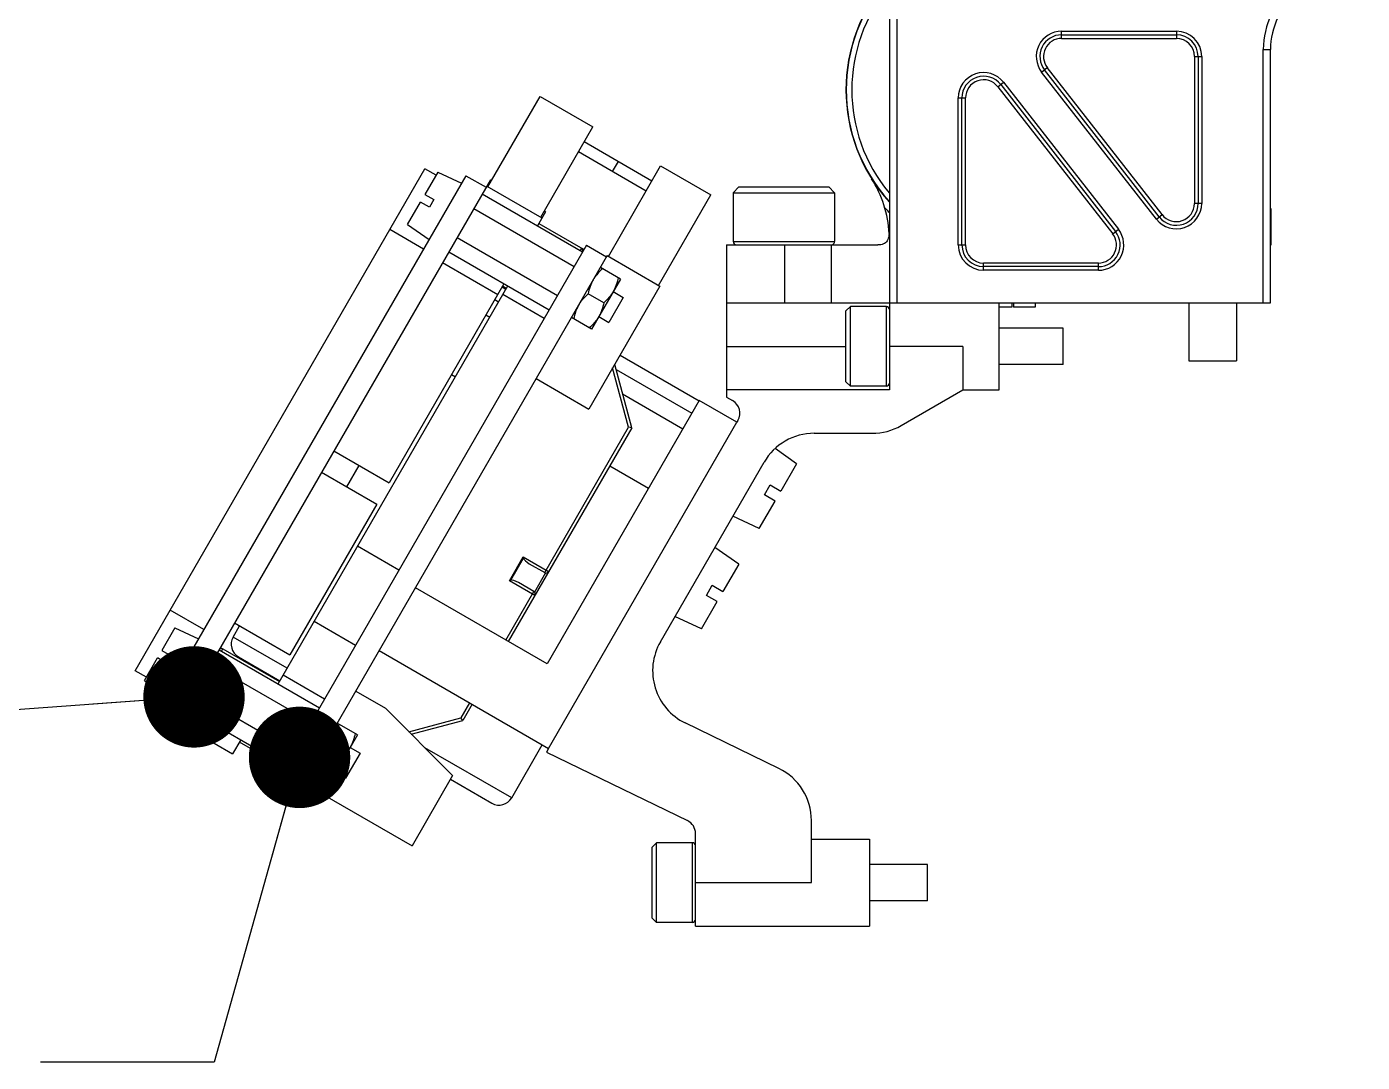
# Model space of a CAD drawing. Header units: millimetres. Extents: x 0 to 594, y 0 to 420.
# Drawn here: x 39.26 to 85.35, y 132.18 to 167.91 of the extents above; entities that cross this region are included whole.
import ezdxf

# ---------------------------------------------------------------- set-up
doc = ezdxf.new("R2010")
doc.units = ezdxf.units.MM
doc.header["$LTSCALE"] = 32.67
doc.layers.get('0').update_dxf_attribs({"linetype": 'CONTINUOUS'})
doc.layers.add('AXIS', color=7, linetype='CONTINUOUS')
doc.layers.add('NOTE', color=7, linetype='CONTINUOUS')
doc.styles.get("Standard").update_dxf_attribs({"font": 'txt', "width": 0.85})
doc.dimstyles.get("Standard").update_dxf_attribs({"dimtxt": 3.5, "dimasz": 3.5, "dimexe": 1.5, "dimexo": 1, "dimtad": 1, "dimtxsty": 'STANDARD', "dimblk": '_FILLED', "dimblk1": '_FILLED', "dimblk2": '_FILLED', "dimcen": 0.09, "dimadec": 0, "dimazin": 0, "dimtol": 1, "dimtp": 0.01, "dimtm": 0.01, "dimtfac": 1, "dimtofl": 0, "dimtmove": 0, "dimatfit": 3, "dimldrblk": '_FILLED', "dimfxl": 1, "dimtolj": 1, "dimarcsym": 0})

# ---------------------------------------------------------------- blocks, each defined once
blk = doc.blocks.new('_FILLED')
at = {"color": 0, "linetype": 'BYBLOCK'}
blk.add_solid([(0, 0), (-1, 0.214), (-1, -0.214)], dxfattribs=at)

msp = doc.modelspace()

# ---------------------------------------------------------------- linework, layer by layer
at = {"color": 7, "linetype": 'CONTINUOUS'}
for p, q in [((69.029, 169.465), (69.029, 155.381)), ((69.279, 169.465), (69.279, 158.381)), ((74.97, 167.756), (78.929, 167.756)), ((74.97, 167.506), (74.97, 167.756)), ((74.97, 167.631), (78.929, 167.631)), ((74.97, 167.506), (78.929, 167.506)), ((78.929, 167.756), (78.929, 167.506)), ((79.554, 166.881), (79.804, 166.881)), ((79.554, 166.881), (79.554, 161.81)), ((79.679, 166.881), (79.679, 161.81)), ((79.804, 166.881), (79.804, 161.81)), ((81.929, 167.127), (82.179, 167.127)), ((81.929, 158.381), (81.929, 167.127)), ((82.179, 158.381), (82.179, 167.127)), ((74.28, 166.343), (74.477, 166.497)), ((78.338, 161.349), (74.379, 166.42)), ((78.437, 161.426), (74.477, 166.497)), ((72.772, 165.837), (72.969, 165.991)), ((72.969, 165.991), (76.929, 160.92)), ((78.24, 161.272), (74.28, 166.343)), ((55.174, 162.386), (56.974, 165.504)), ((56.974, 165.504), (58.793, 164.454)), ((72.772, 165.837), (76.732, 160.766)), ((72.871, 165.914), (76.83, 160.843)), ((71.404, 165.452), (71.654, 165.452)), ((71.404, 160.381), (71.404, 165.452)), ((71.529, 160.381), (71.529, 165.452)), ((71.654, 160.381), (71.654, 165.452)), ((56.993, 161.336), (58.793, 164.454)), ((60.831, 162.585), (58.493, 163.935)), ((60.631, 162.238), (58.293, 163.588)), ((59.662, 163.26), (59.462, 162.913)), ((42.994, 145.69), (52.994, 163.01)), ((54.413, 162.768), (43.913, 144.582)), ((53.384, 162.785), (52.994, 163.01)), ((53.447, 162.895), (52.999, 162.119)), ((53.447, 162.895), (54.266, 162.513)), ((54.413, 162.768), (55.106, 162.368)), ((59.331, 159.986), (61.131, 163.104)), ((61.131, 163.104), (62.863, 162.104)), ((55.256, 162.628), (44.456, 143.922)), ((55.131, 162.411), (57.036, 161.311)), ((55.256, 162.628), (55.299, 162.603)), ((63.632, 162.181), (63.832, 162.381)), ((63.832, 162.381), (66.932, 162.381)), ((67.132, 162.181), (66.932, 162.381)), ((52.401, 161.083), (52.849, 161.859)), ((53.152, 161.684), (52.849, 161.859)), ((52.999, 162.119), (53.302, 161.944)), ((53.302, 161.944), (53.152, 161.684)), ((54.974, 162.139), (58.438, 160.139)), ((61.063, 158.986), (62.863, 162.104)), ((63.632, 162.181), (67.132, 162.181)), ((63.632, 162.181), (63.632, 160.499)), ((67.132, 162.181), (67.132, 160.499)), ((79.804, 161.81), (79.554, 161.81)), ((54.685, 161.639), (58.149, 159.639)), ((57.161, 161.528), (56.879, 161.039)), ((57.118, 161.553), (57.161, 161.528)), ((78.24, 161.272), (78.437, 161.426)), ((82.202, 160.381), (82.202, 161.625)), ((52.953, 160.24), (51.784, 160.915)), ((52.401, 161.083), (53.141, 160.565)), ((56.927, 161.121), (58.45, 160.242)), ((76.732, 160.766), (76.929, 160.92)), ((54.108, 160.639), (57.572, 158.639)), ((63.632, 160.499), (67.132, 160.499)), ((58.57, 160.368), (48.07, 142.182)), ((59.288, 160.011), (48.763, 141.782)), ((53.819, 160.139), (57.283, 158.139)), ((58.399, 160.271), (58.351, 160.189)), ((58.57, 160.368), (59.263, 159.968)), ((59.288, 160.011), (61.107, 158.961)), ((63.404, 160.381), (68.629, 160.381)), ((63.404, 160.381), (63.404, 155.131)), ((65.404, 160.381), (65.404, 158.381)), ((67.029, 158.381), (67.029, 160.381)), ((71.404, 160.381), (71.654, 160.381)), ((82.179, 160.381), (82.202, 160.381)), ((53.606, 159.77), (55.511, 158.67)), ((59.746, 159.205), (59.053, 159.605)), ((76.239, 159.756), (72.279, 159.756)), ((72.279, 159.506), (72.279, 159.756)), ((76.239, 159.631), (72.279, 159.631)), ((76.239, 159.506), (72.279, 159.506)), ((76.239, 159.506), (76.239, 159.756)), ((55.724, 159.039), (51.761, 152.175)), ((59.746, 159.205), (58.746, 157.473)), ((47.928, 145.236), (55.854, 158.964)), ((55.661, 158.93), (55.791, 158.855)), ((55.806, 158.881), (55.677, 158.956)), ((57.11, 157.84), (55.681, 158.665)), ((59.169, 158.383), (58.631, 158.694)), ((61.107, 158.961), (58.657, 154.718)), ((55.411, 158.497), (55.541, 158.422)), ((63.404, 158.381), (82.179, 158.381)), ((67.679, 158.256), (67.529, 158.106)), ((67.529, 155.656), (67.529, 158.106)), ((68.922, 158.256), (67.679, 158.256)), ((67.679, 155.506), (67.679, 158.256)), ((68.922, 155.506), (68.922, 158.256)), ((79.357, 158.381), (79.357, 156.381)), ((81.007, 158.381), (81.007, 156.381)), ((55.105, 157.966), (55.235, 157.891)), ((58.746, 157.473), (58.053, 157.873)), ((75.029, 157.506), (72.816, 157.506)), ((75.029, 156.256), (75.029, 157.506)), ((63.404, 156.881), (67.529, 156.881)), ((71.566, 156.881), (69.029, 156.881)), ((71.566, 156.881), (71.566, 155.381)), ((60.133, 154.074), (59.547, 156.26)), ((59.732, 156.58), (62.46, 155.005)), ((75.029, 156.256), (72.816, 156.256)), ((79.357, 156.381), (81.007, 156.381)), ((53.918, 155.91), (54.048, 155.835)), ((60.025, 154.088), (59.476, 156.137)), ((59.595, 156.082), (62.21, 154.572)), ((56.838, 155.768), (58.657, 154.718)), ((69.029, 155.381), (63.404, 155.381)), ((67.679, 155.506), (67.529, 155.656)), ((68.922, 155.506), (67.679, 155.506)), ((69.432, 154.149), (71.566, 155.381)), ((62.466, 155.016), (57.216, 145.923)), ((59.819, 155.245), (61.903, 154.041)), ((63.765, 154.266), (62.466, 155.016)), ((63.404, 155.131), (63.618, 155.008)), ((60.133, 154.074), (55.874, 146.698)), ((57.131, 149.075), (60.025, 154.088)), ((57.265, 143.008), (63.765, 154.266)), ((60.133, 154.074), (60.025, 154.088)), ((63.801, 154.325), (63.767, 154.265)), ((66.432, 153.881), (68.432, 153.881)), ((49.856, 153.275), (51.761, 152.175)), ((65.826, 152.831), (65.082, 153.352)), ((50.722, 152.775), (50.297, 152.039)), ((59.374, 152.76), (60.716, 151.985)), ((61.124, 146.688), (64.7, 152.881)), ((65.826, 152.831), (65.282, 151.889)), ((49.431, 152.539), (51.336, 151.439)), ((64.714, 151.755), (64.914, 152.102)), ((64.914, 152.102), (65.282, 151.889)), ((65.082, 151.543), (64.714, 151.755)), ((51.336, 151.439), (48.336, 146.243)), ((64.538, 150.601), (65.082, 151.543)), ((64.538, 150.601), (63.628, 151.025)), ((52.102, 149.164), (50.673, 149.989)), ((63.826, 149.367), (63.003, 149.943)), ((55.912, 148.797), (56.387, 149.62)), ((55.957, 148.809), (56.399, 149.575)), ((56.387, 149.62), (57.267, 149.111)), ((56.399, 149.575), (56.387, 149.62)), ((56.599, 149.382), (57.131, 149.075)), ((63.826, 149.367), (63.282, 148.425)), ((57.162, 149.063), (56.781, 148.404)), ((57.216, 145.923), (52.669, 148.548)), ((55.787, 146.748), (56.756, 148.425)), ((55.957, 148.809), (55.912, 148.797)), ((56.792, 148.289), (55.912, 148.797)), ((56.756, 148.425), (56.224, 148.733)), ((62.714, 148.291), (62.914, 148.638)), ((62.914, 148.638), (63.282, 148.425)), ((62.538, 147.137), (63.082, 148.079)), ((63.082, 148.079), (62.714, 148.291)), ((45.373, 147.11), (44.204, 147.785)), ((62.538, 147.137), (61.628, 147.561)), ((44.367, 147.167), (43.919, 146.391)), ((44.367, 147.167), (45.185, 146.785)), ((46.431, 147.343), (48.336, 146.243)), ((50.602, 146.566), (49.173, 147.391)), ((48.241, 145.778), (46.379, 146.853)), ((43.32, 145.355), (43.769, 146.131)), ((44.072, 145.956), (43.769, 146.131)), ((43.919, 146.391), (44.222, 146.216)), ((44.222, 146.216), (44.072, 145.956)), ((45.893, 146.411), (49.357, 144.411)), ((45.98, 146.361), (46.027, 146.443)), ((46.027, 146.443), (47.976, 145.318)), ((46.562, 146.17), (47.991, 145.345)), ((51.419, 146.383), (57.265, 143.008)), ((43.384, 145.465), (42.994, 145.69)), ((45.604, 145.911), (49.069, 143.911)), ((43.32, 145.355), (44.06, 144.837)), ((49.53, 144.71), (48.101, 145.535)), ((45.027, 144.911), (48.491, 142.911)), ((50.613, 144.986), (51.633, 144.397)), ((43.913, 144.582), (44.606, 144.182)), ((44.738, 144.411), (48.203, 142.411)), ((53.955, 142.075), (51.633, 144.397)), ((54.537, 144.583), (54.236, 144.061)), ((54.624, 144.533), (54.302, 143.976)), ((44.456, 143.922), (46.361, 142.822)), ((50.666, 143.477), (49.973, 143.877)), ((52.448, 143.582), (54.236, 144.061)), ((52.529, 143.501), (54.302, 143.976)), ((54.302, 143.976), (54.236, 144.061)), ((65.211, 142.32), (61.982, 143.889)), ((50.666, 143.477), (49.666, 141.745)), ((46.644, 143.311), (46.361, 142.822)), ((48.119, 142.349), (46.596, 143.228)), ((50.088, 142.656), (49.55, 142.966)), ((55.992, 141.303), (52.999, 143.031)), ((57.267, 143.007), (57.194, 142.881)), ((57.194, 142.881), (62.055, 140.518)), ((48.116, 142.461), (48.068, 142.378)), ((48.07, 142.182), (48.763, 141.782)), ((49.666, 141.745), (48.973, 142.145)), ((53.955, 142.075), (52.555, 139.65)), ((48.788, 141.825), (52.555, 139.65)), ((53.88, 141.945), (55.309, 141.12)), ((66.337, 138.381), (66.337, 140.521)), ((60.987, 139.756), (60.837, 139.606)), ((62.229, 139.756), (60.987, 139.756)), ((60.987, 137.006), (60.987, 139.756)), ((62.229, 137.006), (62.229, 139.756)), ((62.337, 136.881), (62.337, 140.068)), ((60.837, 137.156), (60.837, 139.606)), ((70.337, 139.006), (68.337, 139.006)), ((70.337, 137.756), (70.337, 139.006)), ((62.337, 138.381), (66.337, 138.381)), ((70.337, 137.756), (68.337, 137.756)), ((60.987, 137.006), (60.837, 137.156)), ((62.229, 137.006), (60.987, 137.006)), ((62.337, 136.881), (66.337, 136.881))]:
    msp.add_line(p, q, dxfattribs=at)
for centre, radius, start, end in [((84.679, 167.127), 2.75, 75.9703, 180), ((84.679, 167.127), 2.5, 75.9703, 180), ((73.279, 165.731), 5.75, 137.8322, 222.3134), ((73.279, 165.731), 5.55, 140.1778, 219.8219), ((74.97, 166.881), 0.875, 90, 217.9848), ((74.97, 166.881), 0.75, 90, 217.9848), ((74.97, 166.881), 0.625, 90, 217.9848), ((78.929, 166.881), 0.875, 0, 90), ((78.929, 166.881), 0.75, 0, 90), ((78.929, 166.881), 0.625, 0, 90), ((72.279, 165.452), 0.875, 37.9848, 180), ((72.279, 165.452), 0.75, 37.9848, 180), ((72.279, 165.452), 0.625, 37.9848, 180), ((78.929, 161.81), 0.875, 217.9848, 360), ((78.929, 161.81), 0.75, 217.9848, 360), ((78.929, 161.81), 0.625, 217.9848, 360), ((81.33, 160.114), 1.745, 59.9957, 60.8551), ((76.239, 160.381), 0.875, 270, 37.9848), ((63.749, 160.499), 0.117, 180, 270), ((67.014, 160.499), 0.117, 300, 360), ((76.239, 160.381), 0.75, 270, 37.9848), ((76.239, 160.381), 0.625, 270, 37.9848), ((58.349, 160.185), 0.1, 332.6585, 60), ((58.4, 160.155), 0.1, 35.4542, 60), ((58.406, 160.169), 0.0858, 29.672, 36.1363), ((72.279, 160.381), 0.875, 180, 270), ((72.279, 160.381), 0.75, 180, 270), ((72.279, 160.381), 0.625, 180, 270), ((68.922, 158.149), 0.107, 0, 90), ((68.922, 155.614), 0.107, 270, 360), ((63.368, 154.575), 0.5, 330, 60), ((68.432, 155.881), 2, 270, 300), ((66.432, 151.881), 2, 90, 150), ((57.181, 149.161), 0.1, 240, 330), ((56.706, 148.339), 0.1, 330, 60), ((46.812, 146.603), 0.5, 150, 240), ((62.856, 145.688), 2, 150, 244.0718), ((45.977, 146.357), 0.1, 60, 147.3415), ((48.118, 142.465), 0.1, 240, 327.3415), ((48.169, 142.436), 0.1, 240, 264.8039), ((48.161, 142.424), 0.0858, 264.9055, 270.2549), ((64.337, 140.521), 2, 0, 64.0718), ((55.559, 141.553), 0.5, 240, 330), ((61.837, 140.068), 0.5, 0, 64.0718), ((62.229, 139.649), 0.107, 0, 90), ((62.229, 137.114), 0.107, 270, 360)]:
    msp.add_arc(centre, radius, start, end, dxfattribs=at)
for centre, start_param, end_param in [((56.649, 149.469), -2.804918, -1.570796), ((56.174, 148.646), 1.570796, 2.804918)]:
    msp.add_ellipse(centre, major_axis=(0.247, -0.143), ratio=0.35, start_param=start_param, end_param=end_param, dxfattribs=at)
for points, knots in [([(69.029, 160.981), (69.029, 160.893), (69.026, 160.767), (68.993, 160.614), (68.954, 160.525), (68.897, 160.455), (68.821, 160.409), (68.73, 160.385), (68.664, 160.381), (68.629, 160.381)], [0, 0, 0, 0, 0.317342, 0.447919, 0.56145, 0.664094, 0.765645, 0.875739, 1, 1, 1, 1]), ([(59.131, 159.56), (59.067, 159.504), (58.976, 159.413), (58.87, 159.28), (58.824, 159.208), (58.803, 159.172)], [0, 0, 0, 0, 0.501603, 0.751076, 1, 1, 1, 1]), ([(58.803, 159.172), (58.782, 159.135), (58.743, 159.06), (58.68, 158.902), (58.648, 158.778), (58.631, 158.694)], [0, 0, 0, 0, 0.248924, 0.498397, 1, 1, 1, 1]), ([(59.669, 159.25), (59.652, 159.166), (59.619, 159.042), (59.556, 158.884), (59.517, 158.808), (59.496, 158.772)], [0, 0, 0, 0, 0.501603, 0.751076, 1, 1, 1, 1]), ([(58.631, 158.694), (58.567, 158.638), (58.476, 158.547), (58.37, 158.414), (58.324, 158.342), (58.303, 158.306)], [0, 0, 0, 0, 0.501603, 0.751076, 1, 1, 1, 1]), ([(59.496, 158.772), (59.475, 158.735), (59.429, 158.664), (59.324, 158.53), (59.232, 158.44), (59.169, 158.383)], [0, 0, 0, 0, 0.248924, 0.498397, 1, 1, 1, 1]), ([(58.303, 158.306), (58.282, 158.269), (58.243, 158.194), (58.18, 158.036), (58.148, 157.912), (58.131, 157.828)], [0, 0, 0, 0, 0.248924, 0.498397, 1, 1, 1, 1]), ([(59.169, 158.383), (59.152, 158.3), (59.119, 158.176), (59.056, 158.018), (59.017, 157.942), (58.996, 157.906)], [0, 0, 0, 0, 0.501603, 0.751076, 1, 1, 1, 1]), ([(58.996, 157.906), (58.975, 157.869), (58.929, 157.798), (58.824, 157.664), (58.732, 157.574), (58.669, 157.517)], [0, 0, 0, 0, 0.248924, 0.498397, 1, 1, 1, 1]), ([(50.05, 143.832), (49.986, 143.776), (49.895, 143.686), (49.79, 143.552), (49.744, 143.481), (49.723, 143.444)], [0, 0, 0, 0, 0.501603, 0.751076, 1, 1, 1, 1]), ([(49.723, 143.444), (49.702, 143.407), (49.663, 143.332), (49.6, 143.174), (49.567, 143.05), (49.55, 142.966)], [0, 0, 0, 0, 0.248924, 0.498397, 1, 1, 1, 1]), ([(50.588, 143.522), (50.571, 143.438), (50.539, 143.314), (50.475, 143.156), (50.437, 143.081), (50.416, 143.044)], [0, 0, 0, 0, 0.501603, 0.751076, 1, 1, 1, 1]), ([(49.55, 142.966), (49.486, 142.91), (49.395, 142.82), (49.29, 142.686), (49.244, 142.615), (49.223, 142.578)], [0, 0, 0, 0, 0.501603, 0.751076, 1, 1, 1, 1]), ([(50.416, 143.044), (50.394, 143.007), (50.348, 142.936), (50.243, 142.802), (50.152, 142.712), (50.088, 142.656)], [0, 0, 0, 0, 0.248924, 0.498397, 1, 1, 1, 1]), ([(49.223, 142.578), (49.202, 142.541), (49.163, 142.466), (49.1, 142.308), (49.067, 142.184), (49.05, 142.1)], [0, 0, 0, 0, 0.248924, 0.498397, 1, 1, 1, 1]), ([(50.088, 142.656), (50.071, 142.572), (50.039, 142.448), (49.975, 142.29), (49.937, 142.215), (49.916, 142.178)], [0, 0, 0, 0, 0.501603, 0.751076, 1, 1, 1, 1]), ([(49.916, 142.178), (49.894, 142.141), (49.848, 142.07), (49.743, 141.936), (49.652, 141.846), (49.588, 141.79)], [0, 0, 0, 0, 0.248924, 0.498397, 1, 1, 1, 1])]:
    msp.add_open_spline(points, degree=3, knots=knots, dxfattribs=at)
for points in [[(58.475, 160.219), (58.468, 160.228), (58.459, 160.236), (58.45, 160.242)], [(48.119, 142.349), (48.129, 142.343), (48.141, 142.339), (48.153, 142.338)]]:
    msp.add_open_spline(points, degree=3, dxfattribs=at)
at = {"layer": 'AXIS', "color": 7, "linetype": 'CONTINUOUS'}
for p, q in [((59.842, 158.572), (59.342, 157.706)), ((59.496, 158.772), (59.842, 158.572)), ((72.816, 155.381), (72.816, 158.381)), ((73.254, 158.231), (72.816, 158.231)), ((73.254, 158.381), (73.254, 158.231)), ((73.304, 158.381), (73.304, 158.231)), ((74.054, 158.231), (73.304, 158.231)), ((74.054, 158.381), (74.054, 158.231)), ((58.996, 157.906), (59.342, 157.706)), ((71.566, 155.381), (72.816, 155.381)), ((46.379, 146.853), (46.604, 147.243)), ((50.416, 143.044), (50.762, 142.844)), ((55.992, 141.303), (57.049, 143.133)), ((50.762, 142.844), (50.262, 141.978)), ((49.916, 142.178), (50.262, 141.978)), ((66.337, 139.881), (68.337, 139.881)), ((68.337, 139.881), (68.337, 136.881)), ((66.337, 136.881), (68.337, 136.881))]:
    msp.add_line(p, q, dxfattribs=at)
for centre, radius, start, end in [((73.279, 165.731), 5.74, 138.0253, 222.0365), ((65.029, 160.535), 4, 3.4388, 32.2042), ((73.279, 165.731), 6, 222.6458, 224.9206)]:
    msp.add_arc(centre, radius, start, end, dxfattribs=at)

# ---------------------------------------------------------------- leaders
at = {"layer": 'NOTE', "color": 2, "linetype": 'CONTINUOUS'}
for points in [[(45.029, 144.787), (37.078, 144.215), (31.078, 144.215)], [(48.672, 142.701), (45.728, 132.181), (39.728, 132.181)]]:
    msp.add_leader(points, dimstyle='STANDARD', override={"dimtad": 0, "dimldrblk": 'DOT'}, dxfattribs=at)

doc.saveas('drawing.dxf')
